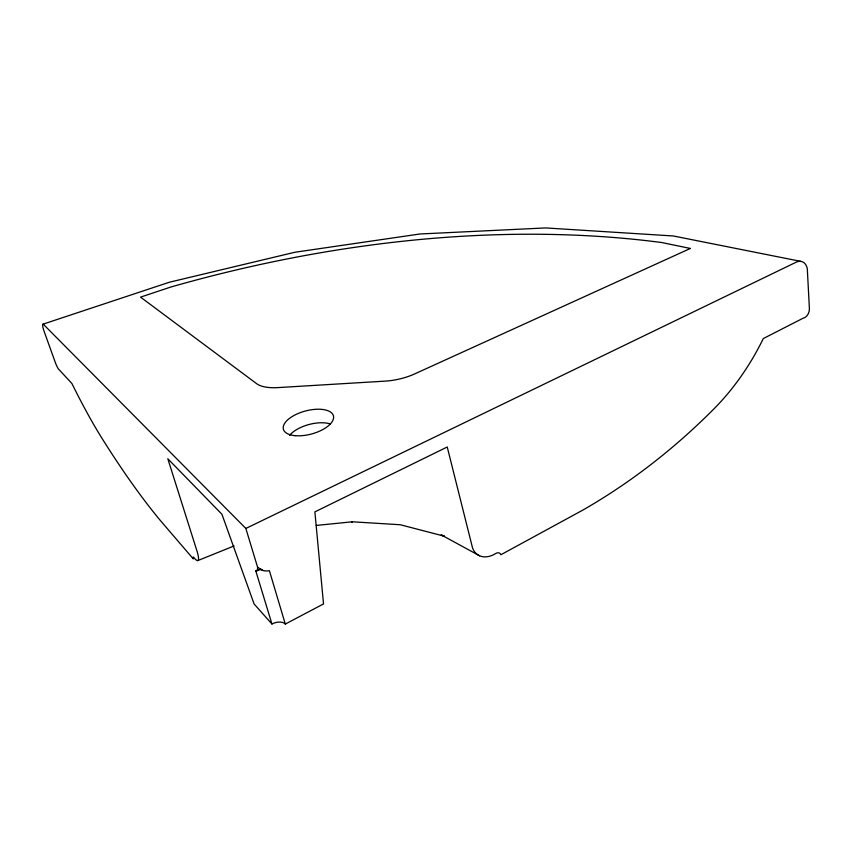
<?xml version="1.0" encoding="UTF-8"?>
<svg xmlns="http://www.w3.org/2000/svg" width="852" height="852" viewBox="0 0 852 852"><rect width="100%" height="100%" fill="white"/><g stroke="black" fill="none" stroke-linecap="round" stroke-linejoin="round"><path stroke-width="1.28" d="M271.937 624.005L255.77 570.84A17.221 3.791 64.8 0 0 257.421 570.499L257.602 567.283L245.845 528.453L43.75 324.665A12.546 1.832 67.1 0 0 43.889 330.714L55.369 362.622A5.932 0.852 66.9 0 0 59.214 369.789L71.941 383.57A178.537 30.129 67.4 0 0 102.4 438.972A767.727 155.043 71.1 0 0 160.549 520.732L193.297 558.923A4.803 0.863 65.2 0 1 194.043 557.709A21.076 3.855 65.4 0 0 197.27 551.947L167.812 458.749L221.935 514.288L254.109 603.983L271.937 624.005A10.458 6.209 -19.6 0 1 285.303 624.069L323.526 603.93L314.878 511.882L447.236 447.002L472.487 547.698A22.887 16.678 -55.8 0 0 495.662 553.534A5.208 3.749 -55.3 0 1 500.859 554.758L582.267 510.412A820.007 654.474 85.3 0 0 713.507 409.322A207.728 149.696 -69 0 0 763.285 338.574L803.148 318.19A7.274 4.654 -67.9 0 0 809.4 308.669L807.302 268.753A15.4 9.958 -69 0 0 796.034 262.267L245.845 528.453M197.877 560.563L234.108 545.93M42.877 324.218L169.431 282.214L294.771 252.277L419.876 233.991L545.642 227.931L673.346 235.972L801.018 261.415M316.273 525.439L352.451 521.786L351.525 521.743L400.312 524.747L444.488 536.249L441.219 534.875L479.559 555.77M257.602 567.283L262.81 570.446A17.562 13.898 -46 0 0 269.392 570.702L285.303 624.069M257.421 570.499A4.228 2.332 -18.8 0 1 262.81 570.446M255.77 570.84A10.703 5.921 -18.8 0 1 260.989 569.115M289.573 435.34A25.752 12.109 -15.1 0 1 330.363 423.955M690.354 248.454L414.754 373.879A38.798 16.784 -12.5 0 1 385.147 381.132L277.816 387.607A37.871 15.794 -14.8 0 1 256.58 383.645L140.537 297.124L170.922 286.996A945.113 584.887 -22.6 0 1 661.663 242.522L690.354 248.454M295.08 435.67A25.901 11.896 -15 0 0 333.601 417.672A25.901 11.896 -15 0 0 296.549 414.2A25.901 11.896 -15 0 0 295.08 435.67"/></g></svg>
